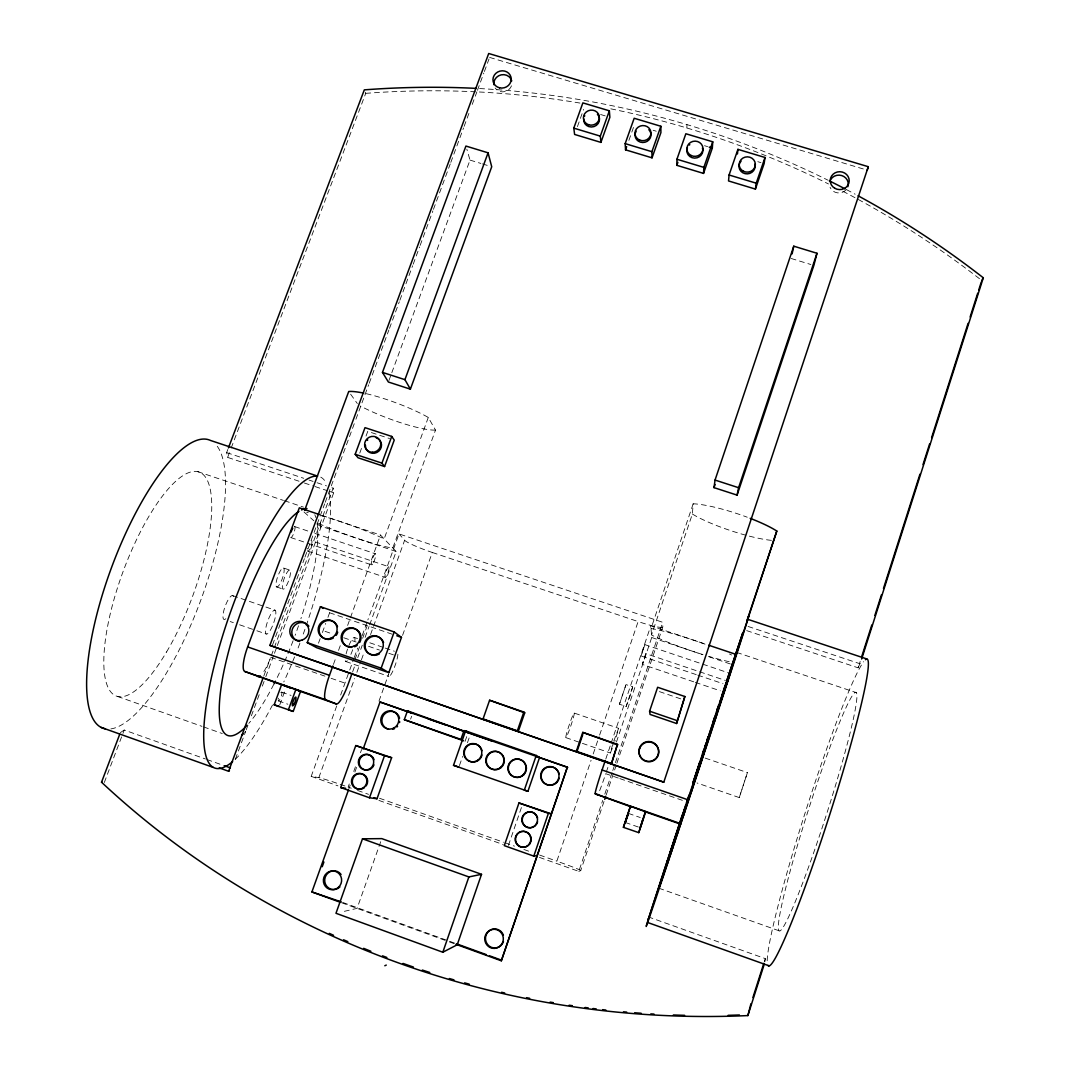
<?xml version="1.0" encoding="UTF-8"?>
<svg xmlns="http://www.w3.org/2000/svg" width="1070" height="1070" viewBox="0 0 1070 1070"><rect width="100%" height="100%" fill="white"/><g stroke="black" fill="none" stroke-linecap="round" stroke-linejoin="round"><path stroke-width="0.75" stroke-dasharray="5 3.75" d="M693.761 681.831L642.267 664.39L645.825 653.65L725.433 680.466M696.222 674.622L641.05 655.977L644.849 644.621L728.376 672.816M645.905 653.596L642.361 664.336M686.86 127.985L686.953 124.615M702.936 654.599A52.483 5.417 18.7 0 1 651.523 635.005L692.37 514.028L693.173 503.796A51.935 9.068 18.3 0 1 747.248 517.211M764.889 961.662L765.331 958.626L648.982 917.15M612.629 744.6L610.355 752.999L613.752 744.68M764.328 961.743L765.331 958.626M746.659 630.618L858.14 667.827L860.173 661.474M858.14 667.827L861.136 660.631M613.765 741.095L618.634 728.322L614.902 741.336M605.794 759.018L610.555 744.921M611.09 743.342L650.814 625.803L707.15 644.715M693.173 503.796L651.028 628.545A52.483 5.417 18.7 0 1 705.01 644.153M606.289 772.125L608.429 765.786M616.44 742.032L651.724 637.506L650.814 625.803M539.44 857.404L578.79 871.381L602.691 800.44M604.817 794.127L612.254 772.058M612.789 770.48L614.916 764.181M615.451 762.602L662.731 622.299L399.016 533.917L367.853 619.945M578.79 871.381L580.716 870.605L604.175 800.962M606.235 794.836L616.44 764.568M616.868 763.271L662.825 626.873L662.731 622.299M580.716 870.605A27.044 0.909 19.4 0 0 556.855 861.176L591.068 760.288M593.208 753.976L599.093 736.641M599.628 735.063L638.121 621.563A26.496 2.862 18.9 0 0 662.825 626.873M508.437 845.394L521.665 806.874M465.076 741.349L467.617 734.1M459.431 765.572L462.641 756.423M467.456 742.687L470.118 735.05M628.892 140.397L634.47 124.668M380.693 841.729L357.072 908.363L340.849 912.148M410.612 719.12L411.642 716.245M336.702 705.973L311.209 776.365L318.833 777.649A26.603 0.883 19.2 0 1 348.124 787.105L349.248 783.976M353.742 771.457L355.989 765.197M360.47 752.691L361.593 749.562M378.994 701.064L388.53 674.474M402.561 635.366L432.307 552.468A26.081 2.782 19.6 0 1 404.634 540.256L399.016 533.917M348.914 788.764L350.184 785.193M354.892 772.085L357.059 766.026M577.425 126.621L583.618 109.407M366.221 393.68A50.664 8.64 20.3 0 1 428.281 417.447L435.503 430.1L392.797 547.987A51.186 5.163 19.9 0 1 317.255 522.856M340.661 695.032L349.154 671.559M349.729 669.994L353.688 659.053M354.264 657.488L357.661 648.099M362.195 635.593L367.291 621.51M354.932 659.588L360.43 644.394M362.636 638.308L367.037 626.151M352.672 671.733L355.494 663.922M357.755 657.675L362.275 645.183M365.097 637.386L369.043 626.458M369.618 624.893L396.167 551.518L380.492 535.053L321.12 515.125M318.833 777.649L354.625 678.594M356.898 672.308L360.884 661.3M361.446 659.735L363.72 653.449M370.541 634.577L404.634 540.256M333.439 664.43L336.274 656.632M338.535 650.399L340.808 644.167M347.603 625.455L349.877 619.222M350.438 617.671L380.492 535.053M428.281 417.447L384.157 538.905A51.186 5.163 19.9 0 0 321.174 515.633M318.486 643.204L320.157 638.643M322.378 632.544L325.721 623.422M327.942 617.337L329.613 612.762L326.992 611.023M359.761 453.118L362.61 445.347M366.047 436.038L367.759 431.384L389.56 438.539M388.958 380.465L391.259 374.206M391.834 372.641L470.011 160.099L466.828 149.171M279.711 704.943L285.382 689.508M272.569 644.835L304.402 558.674M304.977 557.109L324.651 503.85M325.226 502.285L355.334 420.831M355.909 419.266L368.642 384.799M369.217 383.234L388.891 329.975M389.48 328.41L399.311 301.78M399.886 300.215L412.619 265.761M413.207 264.196L419.574 246.956M420.149 245.391L432.882 210.937M433.457 209.359L450.243 163.937M450.818 162.373L463.551 127.905M464.139 126.34L469.917 110.678M472.231 104.419L476.872 91.886M477.447 90.321L483.814 73.081M484.389 71.516L489.017 58.984M263.875 675.785L270.228 658.612M271.298 655.763L333.185 488.121L330.496 487.224M235.373 759.192L243.906 736.053M244.482 734.515L245.618 731.425M246.194 729.874L247.932 725.179M251.383 715.803L260.037 692.37M262.337 686.124L265.226 678.313M265.801 676.748L273.866 654.88M274.455 653.315L276.755 647.069M277.331 645.504L333.693 492.788L333.185 488.121M299.038 481.232L227.629 457.398L226.639 452.597L227.816 449.48M104.325 782.478L124.214 730.034L205.413 758.978M227.629 457.398L230.598 449.587M231.187 448.022L320.679 212.087M321.281 210.522L365.726 93.344L365.285 92.261M644.862 644.662L641.05 655.977M619.503 704.154L625.99 684.573L632.691 686.886L629.896 696.57L626.111 706.494L619.396 704.18L626.017 684.613M739.263 797.578L747.422 772.607L739.263 797.578L697.038 782.986M245.391 731.679L244.696 732.428M632.691 686.886L626.111 706.494M124.214 730.034L120.348 732.629M489.605 57.419L865.657 169.662M600.604 114.503L605.232 115.894M653.128 130.273L656.244 131.209M704.488 145.694L707.631 146.63M757.801 161.69L760.957 162.64M470.011 160.099L480.871 163.429M482.423 163.897L490.167 166.278M791.131 258.472L810.833 264.504M226.639 452.597L303.719 478.29M309.056 480.082L313.082 481.42M317.094 482.757L326.47 485.874M748.091 626.458L860.12 663.801M304.361 483.011L313.684 486.114M315.008 486.556L327.019 490.568M329.68 491.451L333.693 492.788M197.589 471.603L283.443 500.412M284.486 500.707L303.465 507.127M736.655 652.419L856.308 692.624A125.257 9.296 -72.2 0 1 804.8 877.333A125.257 9.296 -72.2 0 1 791.827 865.082A125.257 9.296 -72.2 0 1 856.308 692.624M432.307 552.468L638.121 621.563M396.167 551.518L319.341 525.664L315.048 521.839M651.724 637.506L702.803 654.706M709.022 656.793L730.797 664.122M294.691 526.587L308.682 531.308M314.901 533.395L375.543 553.845M388.851 566.739A5.617 1.083 -71.1 0 0 385.227 574.403A5.617 1.083 -71.1 0 0 387.006 575.018A5.617 1.083 -71.1 0 0 388.851 566.739L311.691 540.698A5.577 1.337 -70.9 0 1 310.567 547.519A5.577 1.337 -70.9 0 1 307.598 550.689M290.639 537.501L306.194 542.771M307.745 543.292L371.544 564.853M697.8 675.157L723.026 683.69M307.826 551.13L385.12 577.318M695.326 682.366L720.284 690.819M659.428 691.621L682.834 699.579M283.577 568.01A10.098 2.501 -70.5 0 1 280.139 583.458A10.098 2.501 -70.5 0 1 276.461 580.89A10.098 2.501 -70.5 0 1 283.577 568.01L289.916 570.176A10.098 2.474 -70.6 0 1 286.466 585.624A10.098 2.474 -70.6 0 1 282.841 583.07A10.098 2.474 -70.6 0 1 289.916 570.176M276.568 586.908L282.921 589.075M329.613 612.762L392.088 634.176M232.805 595.669L275.084 610.208A12.706 3.103 -70.2 0 1 270.804 629.414A12.706 3.103 -70.2 0 1 266.082 626.699A12.706 3.103 -70.2 0 1 275.084 610.208M354.451 637.506L357.527 638.563M369.832 642.789L383.675 647.551M385.2 648.072L394.429 651.242M574.229 713.061A12.987 0.909 -71.3 0 1 568.504 732.228A12.987 0.909 -71.3 0 1 567.367 730.716A12.987 0.909 -71.3 0 1 574.229 713.061L618.687 728.349M705.237 758.108L747.395 772.593M325.039 631.327L332.81 634.002M343.711 637.747L356.149 642.027M368.588 646.307L379.476 650.065M388.811 653.275L393.479 654.88M230.197 621.55L233.34 622.633M239.613 624.8L255.289 630.23M256.867 630.765L266.269 634.029M345.744 661.501L388.865 676.414M565.843 737.618L610.355 752.999M270.723 657.328L324.919 676.146M331.111 678.3L346.6 683.677M618.259 778.05L605.754 773.704A23.42 1.016 -71.4 0 1 598.705 792.91M619.824 778.599L682.366 800.32M281.637 692.143L291.067 695.433M628.371 813.374L640.261 817.534M278.414 700.917L287.843 704.22M625.321 822.469L638.71 827.163M117.539 696.436L201.976 726.356M203.541 726.904L222.306 733.552M658.826 888.194L779.014 930.766M348.124 787.105L351.268 788.216M357.54 790.449L368.535 794.341M379.516 798.247L503.502 842.25M505.067 842.799L514.483 846.143M523.899 849.486L530.172 851.707M539.601 855.05L556.855 861.176M311.209 776.365L337.959 785.861M378.887 800.4L503.234 844.551M206.978 759.539L222.587 765.103M342.895 902.505L455.191 943.325M341.651 902.759L448.116 941.453M449.4 941.921L457.224 944.77M304.014 511.995L313.818 520.742M350.626 394.188L357.327 403.537M320.385 522.762L320.572 528.339M346.105 653.877A12.773 2.528 -70.5 0 1 352.297 639.031A12.773 2.528 -70.5 0 1 354.732 641.973M352.685 649.717A12.773 2.528 -70.5 0 1 350.559 655.094M347.268 660.725A12.773 2.528 -70.5 0 1 345.289 660.698M397.893 654.238A12.813 2.22 -70.7 0 1 392.65 671.465A12.813 2.22 -70.7 0 1 388.49 673.819M225.823 618.754A12.666 3.397 -70 0 1 224.874 607.118A12.666 3.397 -70 0 1 233.461 596.592M306.662 512.289A51.186 5.163 19.9 0 1 308.267 512.557M270.001 659.214A22.858 5.484 -70 0 1 261.909 674.167M294.277 526.52A5.845 1.458 -70.9 0 1 294.598 530.666A5.845 1.458 -70.9 0 1 291.628 537.14M307.612 548.99A5.577 1.337 -70.9 0 1 307.692 548.522M280.835 692.651A4.681 1.043 -69.8 0 1 281.249 696.222A4.681 1.043 -69.8 0 1 278.2 700.649M278.187 699.392A4.681 1.043 -69.8 0 1 278.414 698.228M435.503 430.1A50.664 8.64 20.3 0 1 360.43 406.038M729.192 661.688A52.483 5.417 18.7 0 1 708.594 656.325M729.446 653.997A52.483 5.417 18.7 0 1 731.572 655M771.457 540.35A51.935 9.068 18.3 0 1 692.37 514.028M846.169 189.671A9.443 8.908 1.4 0 1 830.039 187.277M511.5 85.814A9.135 8.56 -15.8 0 1 495.156 87.994M767.19 960.766A161.155 11.984 -72.2 0 1 806.954 807.168A161.155 11.984 -72.2 0 1 863.691 661.688M320.746 477.153A154.869 37.945 -70.2 0 1 325.909 482.503M329.306 492.615A154.869 37.945 -70.2 0 1 302.101 637.279M299.881 643.284A154.869 37.945 -70.2 0 1 297.019 650.734M294.598 656.846A154.869 37.945 -70.2 0 1 283.791 681.964M272.489 705.05A154.869 37.945 -70.2 0 1 234.985 759.526M217.277 446.31A153.625 47.521 -69.7 0 1 199.608 603.346A153.625 47.521 -69.7 0 1 110.892 728.897M314.794 514.737A120.375 29.452 -70.2 0 1 315.877 517.559M317.121 523.083A120.375 29.452 -70.2 0 1 300.897 618.714M298.53 625.776A120.375 29.452 -70.2 0 1 295.119 635.326M293.1 640.743A120.375 29.452 -70.2 0 1 276.448 679.076M273.8 684.345A120.375 29.452 -70.2 0 1 248.788 723.387M365.726 93.344A956.901 919.879 -85.1 0 1 579.953 103.068M610.796 108.832A956.901 919.879 -85.1 0 1 828.488 183.96M842.812 191.236A956.901 919.879 -85.1 0 1 980.508 279.511M479.587 88.556A961.943 924.574 -85 0 1 827.832 180.108M846.53 189.644A961.943 924.574 -85 0 1 855.131 194.205M373.55 562.486A5.885 1.19 -71.1 0 0 375.45 553.792A5.885 1.19 -71.1 0 0 371.624 561.777A5.885 1.19 -71.1 0 0 373.55 562.486M166.572 651.938A119.412 36.888 -69.7 0 0 199.448 472.178A119.412 36.888 -69.7 0 0 107.267 628.103A119.412 36.888 -69.7 0 0 166.572 651.938"/><path stroke-width="1.5" d="M676.855 165.342L676.935 159.256L685.857 133.75L712.74 141.802L712.326 148.048L703.538 173.407L676.855 165.342L677.885 162.359M703.538 173.407L703.859 167.375L712.74 141.802M676.601 723.507L684.853 696.516L657.635 687.274L649.597 711.202L650.052 714.426L676.601 723.507L684.853 696.516M729.085 174.999L728.536 180.95L755.407 189.082L764.127 163.59L765.01 157.477L737.925 149.359L729.085 174.999L756.222 183.184L755.407 189.082M737.444 153.986L737.925 149.359M714.011 487.639L715.041 480.069L793.766 246.18L816.985 253.269L813.855 265.44L737.083 495.116L714.011 487.639L715.081 484.483M644.14 811.434L679.918 823.927L680.667 821.506M737.083 495.116L738.594 487.706L816.985 253.269M792.121 253.871L793.766 246.18M736.2 654.158L736.655 652.419L735.973 654.225M736.16 654.292L736.668 652.486L735.826 654.626M867.248 170.143L868.292 166.693L488.709 53.5L269.894 645.384L663.801 782.183L868.292 166.693M660.551 882.442L658.826 888.194L663.547 874.819M735.411 656.726L732.589 665.607M733.886 661.554L734.849 658.531M627.635 815.875L628.357 813.387L626.739 817.881M648.982 917.15L647.791 920.855L742.807 632.758M661.461 879.593L672.174 846.41M660.243 883.138L661.715 878.524M726.303 684.345L727.025 682.125M750.926 1003.754L747.863 1015.577A870.458 822.549 -5.8 0 1 101.53 782.223L119.76 734.18M752.905 997.534L763.833 963.294M861.684 656.712L871.823 624.96M874.859 615.437L881.453 594.8M883.472 588.46L919.959 474.157M922.995 464.634L929.576 443.996M931.609 437.643L968.082 323.354M970.115 317.001L977.712 293.193M978.729 290.01L981.257 282.079M747.863 1015.577L764.274 964.15M861.644 659.04L983.303 277.785A961.943 924.574 -85 0 0 858.02 195.757M665.339 867.502L658.826 888.194L665.192 869.95M730.556 671.933L732.736 665.179M681.028 820.369L681.951 817.52M731.385 669.379L724.176 691.648M627.501 816.303L625.348 822.455L626.605 818.282M666.717 863.209L667.988 859.29M729.419 675.036L729.954 673.324L728.389 677.979L728.951 676.454M670.235 852.375L674.234 840.111M673.083 843.615L679.356 824.408M683.088 814.002L683.73 812.063M725.326 688.09L703.191 755.661M678.634 826.628L680.493 820.944M680.961 819.526L682.406 815.126M683.168 812.799L685.816 804.72M686.325 803.195L688.96 795.184M684.385 810.057L685.054 808.01M724.537 688.371L723.801 690.605L724.056 689.949M698.616 767.845L702.121 757.025L698.937 766.508M714.493 721.26L717.101 713.289M727.359 681.108L727.694 680.079M692.771 783.588L695.567 775.108M696.035 773.69L698.63 765.826M699.151 764.261L706.106 743.235M698.549 767.672L693.922 781.889L697.105 772.433M724.885 687.475L725.219 686.445M733.686 660.926L740.788 639.405M741.296 637.867L742.807 633.266M747.355 619.49L776.807 531.054A51.935 9.068 18.3 0 0 750.164 518.321M776.807 531.054L684.666 810.699M691.34 791.559L703.953 753.333M704.822 747.127L706.347 742.513M706.601 741.751L708.353 736.441M708.862 734.929L713.73 720.257M714.198 718.853L715.843 713.904M727.386 681.215L727.921 679.57M682.78 817.346L692.624 787.667M680.092 825.438L684.787 811.341M638.75 832.634L623.395 827.337L630.444 806.272L645.678 811.809L638.75 832.634L645.397 811.501M641.652 823.097C647.604 806.125 636.035 839.576 641.652 823.566M716.525 711.858L717.876 707.792M716.325 712.459L717.702 708.327M719.548 702.803L722.063 695.259M726.022 683.85L726.343 682.928M677.23 834.025L680.935 822.91M683.984 812.772L679.918 823.927M673.752 844.471L677.511 833.196M665.018 870.458L675.05 840.579M723.989 689.495L726.41 682.299M725.915 683.77L731.171 668.175M670.542 854.047L672.722 847.547M666.677 865.536L668.523 860.053M631.688 807.088L595.201 793.806A24.182 1.083 -71.4 0 1 602.089 769.985L605.259 760.583M617.47 744.359L611.438 763.739L617.47 744.359L582.762 732.388L576.342 751.247L576.904 751.782L582.762 734.595M604.71 799.384L605.78 796.214M731.599 666.717L732.161 665.045M732.495 664.082L733.217 661.915M730.195 671.05L732.121 665.38M756.222 183.184L765.01 157.477M533.796 856.12L548.402 813.307L551.424 813.882L518.963 802.955L504.291 845.634L533.796 856.12L537.193 855.599M455.94 944.302L501.335 960.806L567.354 767.163L472.218 734.073M567.354 767.163L501.335 960.806M732.455 664.363L733.217 662.156M536.244 755.46L524.327 790.141L527.938 791.305L539.561 757.493L536.244 755.46L465.584 730.877L453.506 765.317L527.938 791.305M481.527 874.31L457.224 944.77L442.819 952.233L335.98 913.285L362.489 838.813L381.789 838.626L481.527 874.31L468.874 876.932L362.489 838.813M733.592 661.046L734.515 658.371M523.832 712.058L524.728 712.834L518.281 731.465L517.345 730.81L523.832 712.058L489.592 700.248L483.065 718.933L484.202 719.655M442.819 952.233L468.874 876.932M464.032 730.529L460.929 739.397L404.313 719.669L407.456 710.841L468.125 732.642L380.024 702L363.131 749.094M652.031 157.838L651.897 151.699L660.859 126.26L634.176 118.262L625.174 143.634L625.549 149.84L652.031 157.838L660.912 132.613L660.859 126.26M625.549 149.84L626.659 146.684M600.912 142.39L600.31 136.131L609.352 110.812L582.869 102.88L573.787 128.132L574.617 134.445L600.912 142.39L609.873 117.285L609.352 110.812M369.498 797.779L384.518 755.674L391.62 757.694L377.014 798.742L369.498 797.779L340.688 787.547L355.775 745.563L391.62 757.694M388.811 672.642L401.464 637.386L394.188 631.942L320.425 606.69L307.25 642.629L316.814 647.765L388.811 672.642L381.161 668.161L307.25 642.629M340.086 902.184L311.905 891.939L348.499 789.914M322.23 866.713L323.902 862.019M381.161 668.161L394.188 631.942M352.097 673.297L348.151 684.225A22.978 4.467 -70.3 0 1 336.301 703.953L298.637 690.805M336.301 703.953L325.735 699.74A23.714 4.761 -70.3 0 1 329.466 675.331L332.864 665.981M410.385 389.159L404.928 379.663L488.067 152.823L465.918 146.055L382.471 372.4L388.383 382.017L410.385 389.159L491.718 166.76L488.067 152.823M295.855 689.468L288.405 709.825L293.207 711.416L300.563 691.327L281.637 684.506L274.174 704.822L293.207 711.416M384.571 466.547L381.95 463.123L391.727 436.426L365.004 427.652L355.186 454.282L358.049 457.773L384.571 466.547L394.241 440.078L391.727 436.426M219.216 767.912L228.632 771.269L263.3 677.35M290.786 688.063L244.843 671.505A23.58 5.832 -69.9 0 1 247.651 646.922L299.332 507.809L319.555 514.603M304.602 510.43L348.713 391.513A50.664 8.64 20.3 0 1 363.733 393.145M228.418 447.929L364.322 89.867A961.943 924.574 -85 0 1 476.458 88.395M733.712 661.059L734.782 658.251M981.765 280.487L983.303 277.785M243.318 733.833L241.967 735.13M229.448 770.614L228.632 771.269M384.799 965.755L386.283 965.073M311.905 891.939L341.33 901.93M101.53 782.223L102.225 782.29M340.688 787.547L345.623 788.269M623.395 827.337L630.444 806.272M709.196 147.098L712.326 148.048M573.787 128.132L600.31 136.131M625.174 143.634L651.897 151.699M676.935 159.256L703.859 167.375M382.471 372.4L404.928 379.663M715.041 480.069L738.594 487.706M355.186 454.282L381.95 463.123M453.506 765.317L458.91 767.096M317.603 476.11L210.536 440.465A153.625 47.521 -69.7 0 0 110.865 569.347A153.625 47.521 -69.7 0 0 105.208 728.804M747.609 619.262L866.78 658.946M274.174 704.822L279.15 706.494M708.688 645.223L736.214 654.465M649.597 711.202L676.855 720.525M396.769 635.781L401.464 637.386M524.728 712.834L489.592 700.248M617.778 744.934L582.762 732.388M483.065 718.933L517.345 730.81M576.342 751.247L611.09 763.284M269.894 645.384L663.801 782.183M247.651 646.922L329.466 675.331M602.089 769.985L688.251 799.905M412.458 713.409L380.024 702M428.147 718.866L445.401 724.871M453.239 727.6L492.454 741.243M536.364 756.517L567.729 767.431M463.537 740.814L404.313 719.669M244.843 671.505L325.735 699.74M595.201 793.806L680.333 823.525M286.519 686.418L291.2 688.05M297.433 690.23L300.563 691.327M355.775 745.563L384.518 755.674M518.963 802.955L548.402 813.307M373.885 797.631L377.014 798.742M224.152 765.665L230.398 767.885M101.115 727.386L213.171 767.391M647.591 922.474L768.996 965.809M456.743 943.887L486.382 954.654M489.498 955.791L500.412 959.763M282.854 684.987L285.289 685.937M407.456 710.841L412.659 713.356M465.584 730.877L470.653 733.525M320.425 606.69L323.046 608.429M260.264 675.785A22.858 5.484 -70 0 1 257.83 676.561M291.107 532.071A5.845 1.458 -70.9 0 1 292.765 528.232M597.996 794.422A23.42 1.016 -71.4 0 1 597.461 795.13M482.008 755.086A9.148 9.015 -70.7 0 1 468.098 760.449A9.148 9.015 -70.7 0 1 468.178 745.416A9.148 9.015 -70.7 0 1 482.035 750.659M364.549 787.6A7.878 7.65 -67 0 1 352.445 783.24A7.878 7.65 -67 0 1 361.54 773.704A7.878 7.65 -67 0 1 366.167 785.902M374.005 764.823A7.851 7.637 -65.3 0 1 362.168 768.608A7.851 7.637 -65.3 0 1 362.289 756.049A7.851 7.637 -65.3 0 1 374.059 759.593M537.608 821.747A7.945 7.811 -86.9 0 1 525.584 826.388A7.945 7.811 -86.9 0 1 525.584 813.307A7.945 7.811 -86.9 0 1 537.621 817.908M503.448 941.6A9.536 9.255 -89.1 0 1 489.231 946.134A9.536 9.255 -89.1 0 1 489.177 930.806A9.536 9.255 -89.1 0 1 503.422 935.22M339.899 886.976A9.403 9.068 -73.8 0 1 326.845 886.388A9.403 9.068 -73.8 0 1 328.115 872.946A9.403 9.068 -73.8 0 1 341.076 874.457M388.517 729.245A9.148 8.948 -61.3 0 1 381.883 719.709A9.148 8.948 -61.3 0 1 390.229 711.336A9.148 8.948 -61.3 0 1 399.591 718.157M399.698 721.728A9.148 8.948 -61.3 0 1 399.525 722.558M397.558 726.316A9.148 8.948 -61.3 0 1 396.93 726.985M394.629 728.576A9.148 8.948 -61.3 0 1 392.877 729.232M559.155 778.251A9.255 9.148 -86.4 0 1 545.085 783.681A9.255 9.148 -86.4 0 1 545.058 768.447A9.255 9.148 -86.4 0 1 559.155 773.77M754.858 164.245A8.079 7.624 -3.4 0 1 745.108 173.661A8.079 7.624 -3.4 0 1 741.109 161.115M702.455 148.021A8.038 7.584 -6.3 0 1 694.577 158.119A8.038 7.584 -6.3 0 1 687.422 147.727M689.361 145.052A8.038 7.584 -6.3 0 1 689.789 144.691M648.875 129.711A7.998 7.543 -9.1 0 1 648.968 139.876A7.998 7.543 -9.1 0 1 638.295 141.12A7.998 7.543 -9.1 0 1 636.168 131.195M597.421 114.263A7.958 7.49 -11.7 0 1 594.024 126.568A7.958 7.49 -11.7 0 1 583.685 118.783M584.514 116.215A7.958 7.49 -11.7 0 1 584.782 115.747M376.225 437.804A8.145 7.878 -33 0 1 381.268 447.126A8.145 7.878 -33 0 1 372.173 453.252A8.145 7.878 -33 0 1 365.405 445.093M367.331 440.385A8.145 7.878 -33 0 1 367.719 439.944M351.762 647.377A9.643 9.389 -51.1 0 1 342.173 636.543A9.643 9.389 -51.1 0 1 354.785 628.785A9.643 9.389 -51.1 0 1 359.694 642.495M357.193 645.357A9.643 9.389 -51.1 0 1 354.598 646.788M379.462 653.864A9.657 9.429 -51.7 0 1 366.101 650.306A9.657 9.429 -51.7 0 1 370.875 637.051A9.657 9.429 -51.7 0 1 383.582 642.441M333.372 638.001A9.63 9.349 -50.6 0 1 320.09 634.457A9.63 9.349 -50.6 0 1 324.905 621.269A9.63 9.349 -50.6 0 1 337.518 626.619M337.692 632.169A9.63 9.349 -50.6 0 1 336.194 635.353M299.613 641.492A9.657 9.349 -51.2 0 1 293.22 627.274A9.657 9.349 -51.2 0 1 308.896 626.164M829.825 181.325A9.443 8.908 1.4 0 1 841.675 175.547A9.443 8.908 1.4 0 1 847.841 186.728M493.912 84.717A9.135 8.56 -15.8 0 1 501.201 74.846A9.135 8.56 -15.8 0 1 511.754 80.892M865.416 659.722A161.155 11.984 -72.2 0 1 831.109 810.311A161.155 11.984 -72.2 0 1 767.979 965.407M747.181 620.346A159.764 0.736 -71.7 0 1 707.35 743.663A159.764 0.736 -71.7 0 1 649.089 918.394A159.764 0.736 -71.7 0 1 682.433 814.551M692.945 782.611A159.764 0.736 -71.7 0 1 699.646 762.308M702.482 753.721A159.764 0.736 -71.7 0 1 703.899 749.455M706.788 740.707A159.764 0.736 -71.7 0 1 708.22 736.374M713.075 721.768A159.764 0.736 -71.7 0 1 714.519 717.381M717.395 708.755A159.764 0.736 -71.7 0 1 718.826 704.461M721.675 695.874A159.764 0.736 -71.7 0 1 725.246 685.161M727.212 679.263A159.764 0.736 -71.7 0 1 743.021 632.316M232.631 761.613A154.869 37.945 -70.2 0 1 220.407 643.097A154.869 37.945 -70.2 0 1 317.375 476.177M275.405 681.175A120.375 29.452 -70.2 0 1 274.08 683.784M247.103 725.273A120.375 29.452 -70.2 0 1 226.666 659.04A120.375 29.452 -70.2 0 1 298.971 511.366M301.499 509.935A120.375 29.452 -70.2 0 1 306.996 508.584M739.397 1014.975A866.299 818.884 -5.8 0 1 728.135 1015.323M684.613 1015.323A866.299 818.884 -5.8 0 1 673.338 1014.975M653.997 1014.079A866.299 818.884 -5.8 0 1 650.787 1013.892M641.131 1013.25A866.299 818.884 -5.8 0 1 634.697 1012.768M626.672 1012.1A866.299 818.884 -5.8 0 1 623.449 1011.805M605.834 1010.026A866.299 818.884 -5.8 0 1 602.624 1009.665M596.231 1008.916A866.299 818.884 -5.8 0 1 593.034 1008.515M588.259 1007.913A866.299 818.884 -5.8 0 1 585.063 1007.485M572.33 1005.68A866.299 818.884 -5.8 0 1 569.16 1005.211M553.31 1002.643A866.299 818.884 -5.8 0 1 550.154 1002.108M529.677 998.297A866.299 818.884 -5.8 0 1 526.547 997.668M504.679 992.973A866.299 818.884 -5.8 0 1 501.576 992.264M469.195 984.132A866.299 818.884 -5.8 0 1 464.607 982.875M453.934 979.866A866.299 818.884 -5.8 0 1 449.387 978.528M429.792 972.483A866.299 818.884 -5.8 0 1 422.316 970.049M413.381 967.039A866.299 818.884 -5.8 0 1 403.029 963.428M386.872 957.489A866.299 818.884 -5.8 0 1 382.498 955.831M370.875 951.257A866.299 818.884 -5.8 0 1 363.639 948.328M347.83 941.64A866.299 818.884 -5.8 0 1 343.537 939.768M333.586 935.314A866.299 818.884 -5.8 0 1 329.333 933.361M829.263 180.817A961.943 924.574 -85 0 1 845.099 188.882M294.183 703.98A4.681 1.016 -69.9 0 0 295.775 697.078A4.681 1.016 -69.9 0 0 292.538 703.364A4.681 1.016 -69.9 0 0 294.183 703.98M500.747 767.324A9.189 9.055 -74.3 0 0 497.844 751.715A9.189 9.055 -74.3 0 0 485.927 762.161A9.189 9.055 -74.3 0 0 500.747 767.324M501.175 767.511A9.175 9.041 -74.4 0 0 498.286 751.929A9.175 9.041 -74.4 0 0 486.395 762.348A9.175 9.041 -74.4 0 0 501.175 767.511M477.996 760.115A9.175 9.028 -70.6 0 0 476.538 744.332A9.175 9.028 -70.6 0 0 463.751 753.641A9.175 9.028 -70.6 0 0 477.996 760.115M523.511 774.506A9.215 9.082 -78.8 0 0 519.191 759.192A9.215 9.082 -78.8 0 0 508.237 770.694A9.215 9.082 -78.8 0 0 523.511 774.506M523.885 774.667A9.189 9.068 -78.9 0 0 519.579 759.392A9.189 9.068 -78.9 0 0 508.638 770.868A9.189 9.068 -78.9 0 0 523.885 774.667M363.546 787.627A7.891 7.677 -66.9 0 0 362.462 774.091A7.891 7.677 -66.9 0 0 351.482 782.063A7.891 7.677 -66.9 0 0 363.546 787.627M369.805 768.835A7.864 7.664 -65.3 0 0 369.939 755.273A7.864 7.664 -65.3 0 0 358.33 762.174A7.864 7.664 -65.3 0 0 369.805 768.835M529.556 843.668A7.998 7.851 -87.3 0 0 523.444 831.31A7.998 7.851 -87.3 0 0 515.981 842.906A7.998 7.851 -87.3 0 0 529.556 843.668M529.917 843.641A7.971 7.824 -87.4 0 0 523.818 831.323A7.971 7.824 -87.4 0 0 516.382 842.879A7.971 7.824 -87.4 0 0 529.917 843.641M536.231 824.154A7.971 7.838 -86.8 0 0 530.118 811.836A7.971 7.838 -86.8 0 0 522.668 823.405A7.971 7.838 -86.8 0 0 536.231 824.154M501.803 944.114A9.576 9.296 -89.1 0 0 494.607 929.295A9.576 9.296 -89.1 0 0 485.74 943.138A9.576 9.296 -89.1 0 0 501.803 944.114M338.334 887.471A9.429 9.108 -73.7 0 0 335.672 871.461A9.429 9.108 -73.7 0 0 323.501 882.108A9.429 9.108 -73.7 0 0 338.334 887.471M394.241 727.827A9.189 8.975 -61.2 0 0 394.362 712.005A9.189 8.975 -61.2 0 0 380.76 720.083A9.189 8.975 -61.2 0 0 394.241 727.827M557.015 781.595A9.296 9.189 -86.3 0 0 551.197 766.615A9.296 9.189 -86.3 0 0 541.273 779.214A9.296 9.189 -86.3 0 0 557.015 781.595M743.516 171.294A8.092 7.65 -3.4 0 0 755.353 164.111A8.092 7.65 -3.4 0 0 742.914 158.066A8.092 7.65 -3.4 0 0 743.516 171.294M691.166 155.524A8.052 7.61 -6.3 0 0 702.963 148.369A8.052 7.61 -6.3 0 0 690.618 142.363A8.052 7.61 -6.3 0 0 691.166 155.524M639.699 140.103A8.012 7.557 -9.1 0 0 650.921 132.198A8.012 7.557 -9.1 0 0 638.255 127.089A8.012 7.557 -9.1 0 0 639.699 140.103M588.634 124.762A7.971 7.503 -11.7 0 0 599.227 116.175A7.971 7.503 -11.7 0 0 586.28 111.962A7.971 7.503 -11.7 0 0 588.634 124.762M372.547 452.302A8.172 7.891 -33 0 0 379.756 440.238A8.172 7.891 -33 0 0 365.753 440.439A8.172 7.891 -33 0 0 372.547 452.302M353.648 646.307A9.67 9.416 -51 0 0 357.005 630.003A9.67 9.416 -51 0 0 341.357 635.593A9.67 9.416 -51 0 0 353.648 646.307M376.787 654.278A9.684 9.456 -51.6 0 0 380.117 637.934A9.684 9.456 -51.6 0 0 364.442 643.538A9.684 9.456 -51.6 0 0 376.787 654.278M330.576 638.362A9.657 9.376 -50.6 0 0 333.974 622.098A9.657 9.376 -50.6 0 0 318.352 627.689A9.657 9.376 -50.6 0 0 330.576 638.362M639.699 748.251A9.911 9.831 64 0 0 650.373 761.693A9.911 9.831 64 0 0 656.552 745.75A9.911 9.831 64 0 0 639.699 748.251M639.017 749.722A9.964 9.884 63.9 0 0 652.245 760.783A9.964 9.884 63.9 0 0 655.067 743.797A9.964 9.884 63.9 0 0 639.017 749.722M302.262 639.994A9.71 9.403 -51.1 0 0 305.712 623.649A9.71 9.403 -51.1 0 0 290.01 629.267A9.71 9.403 -51.1 0 0 302.262 639.994M834.76 188.28A9.496 8.948 1.3 0 0 849.205 180.91A9.496 8.948 1.3 0 0 835.188 172.778A9.496 8.948 1.3 0 0 834.76 188.28M499.543 87.82A9.189 8.6 -15.8 0 0 510.965 77.08A9.189 8.6 -15.8 0 0 495.758 73.415A9.189 8.6 -15.8 0 0 499.543 87.82"/></g></svg>
